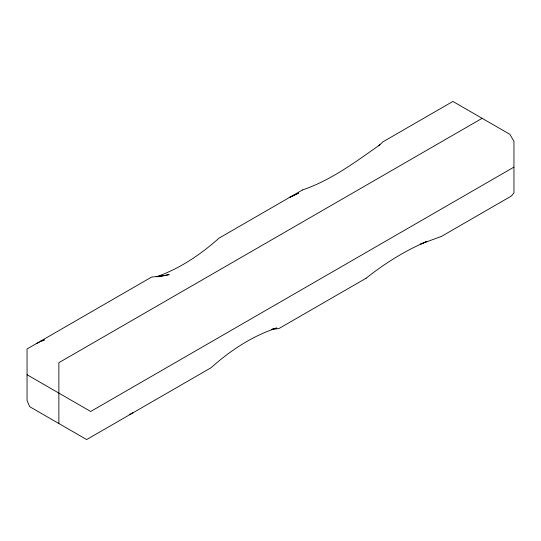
<?xml version="1.0" encoding="UTF-8"?>
<svg xmlns="http://www.w3.org/2000/svg" width="541" height="541" viewBox="0 0 541 541"><rect width="100%" height="100%" fill="white"/><g stroke="black" fill="none" stroke-linecap="round" stroke-linejoin="round"><path stroke-width="0.81" d="M378.862 145.664L383.035 141.769L452.898 101.438L509.906 134.351L513.95 141.357L513.95 192.86L511.367 196.038L441.503 236.37L420.6 244.065L426.883 241.489C404.938 250.666 384.678 263.501 366.068 278.243M378.815 145.739L379.85 144.839C355.423 162.03 331.058 180.254 302.426 189.992M302.48 189.965L219.105 238.094C200.63 254.52 179.7 268.789 156.18 276.836M482.132 118.317L58.868 362.68L58.868 423.529M513.95 167.108L90.692 411.478L27.05 374.73M366.115 278.216L278.872 328.583L271.562 329.381M289.489 197.458L298.544 193.103L289.354 197.539M36.646 343.44L39.459 342.162M41.569 341.202L44.382 339.924L40.683 341.107M131.531 413.378L133.018 412.797M129.299 414.365L131.51 413.662M158.128 276.715L169.177 274.598L158.804 276.708M158.06 276.701L160.488 276.126L151.554 277.093L27.05 348.979L27.05 400.489L29.633 406.649L86.648 439.562L210.983 367.779C230.223 350.649 252.18 335.92 276.877 328.029L272.765 328.833"/></g></svg>
